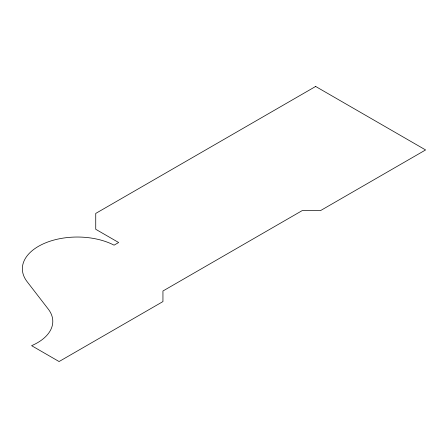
<?xml version="1.0" encoding="UTF-8"?>
<svg xmlns="http://www.w3.org/2000/svg" width="448" height="448" viewBox="0 0 448 448"><rect width="100%" height="100%" fill="white"/><g stroke="black" fill="none" stroke-linecap="round" stroke-linejoin="round"><path stroke-width="0.67" d="M315.644 86.458L95.738 213.422L95.738 229.292L118.647 242.514L114.066 245.162A54.964 31.735 0 0 0 45.002 243.102A54.964 31.735 0 0 0 27.115 281.674L48.266 309.098A52.338 30.218 0 0 1 31.601 345.671L59.086 361.542L162.943 301.582L162.943 291.004L302.187 210.61L320.51 210.61L425.6 149.94L315.644 86.458"/></g></svg>
